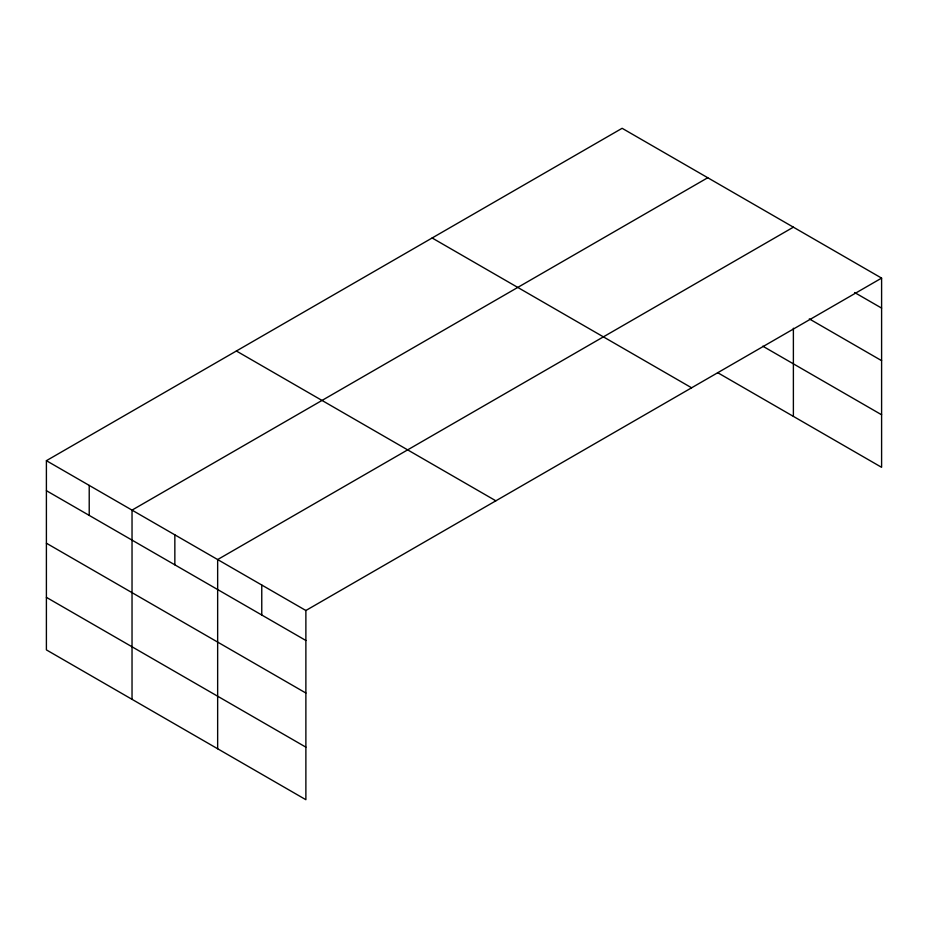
<?xml version="1.0" encoding="UTF-8"?>
<svg xmlns="http://www.w3.org/2000/svg" width="928" height="928" viewBox="0 0 928 928"><rect width="100%" height="100%" fill="white"/><g stroke="black" fill="none" stroke-linecap="round" stroke-linejoin="round"><path stroke-width="1.39" d="M717.53 372.592L881.6 467.318L881.6 278.11L622.12 128.296L46.4 460.682L46.4 649.89L305.88 799.704L305.88 610.496L46.4 460.682M707.751 177.735L132.031 510.122L132.031 699.329M793.382 227.174L217.651 559.561L217.651 748.768M305.88 610.496L881.6 278.11M854.642 292.54L881.6 308.096M809.309 318.896L881.6 360.644M762.793 346.179L881.6 414.77M432.135 237.986L691.615 387.8M236.385 351.004L495.865 500.807M46.4 490.68L305.88 640.482M46.4 543.216L305.88 693.03M46.4 597.354L305.88 747.156M793.382 328.222L793.382 416.382M261.766 585.034L261.766 615.02M174.847 534.841L174.847 564.839M89.216 485.402L89.216 515.4"/></g></svg>
